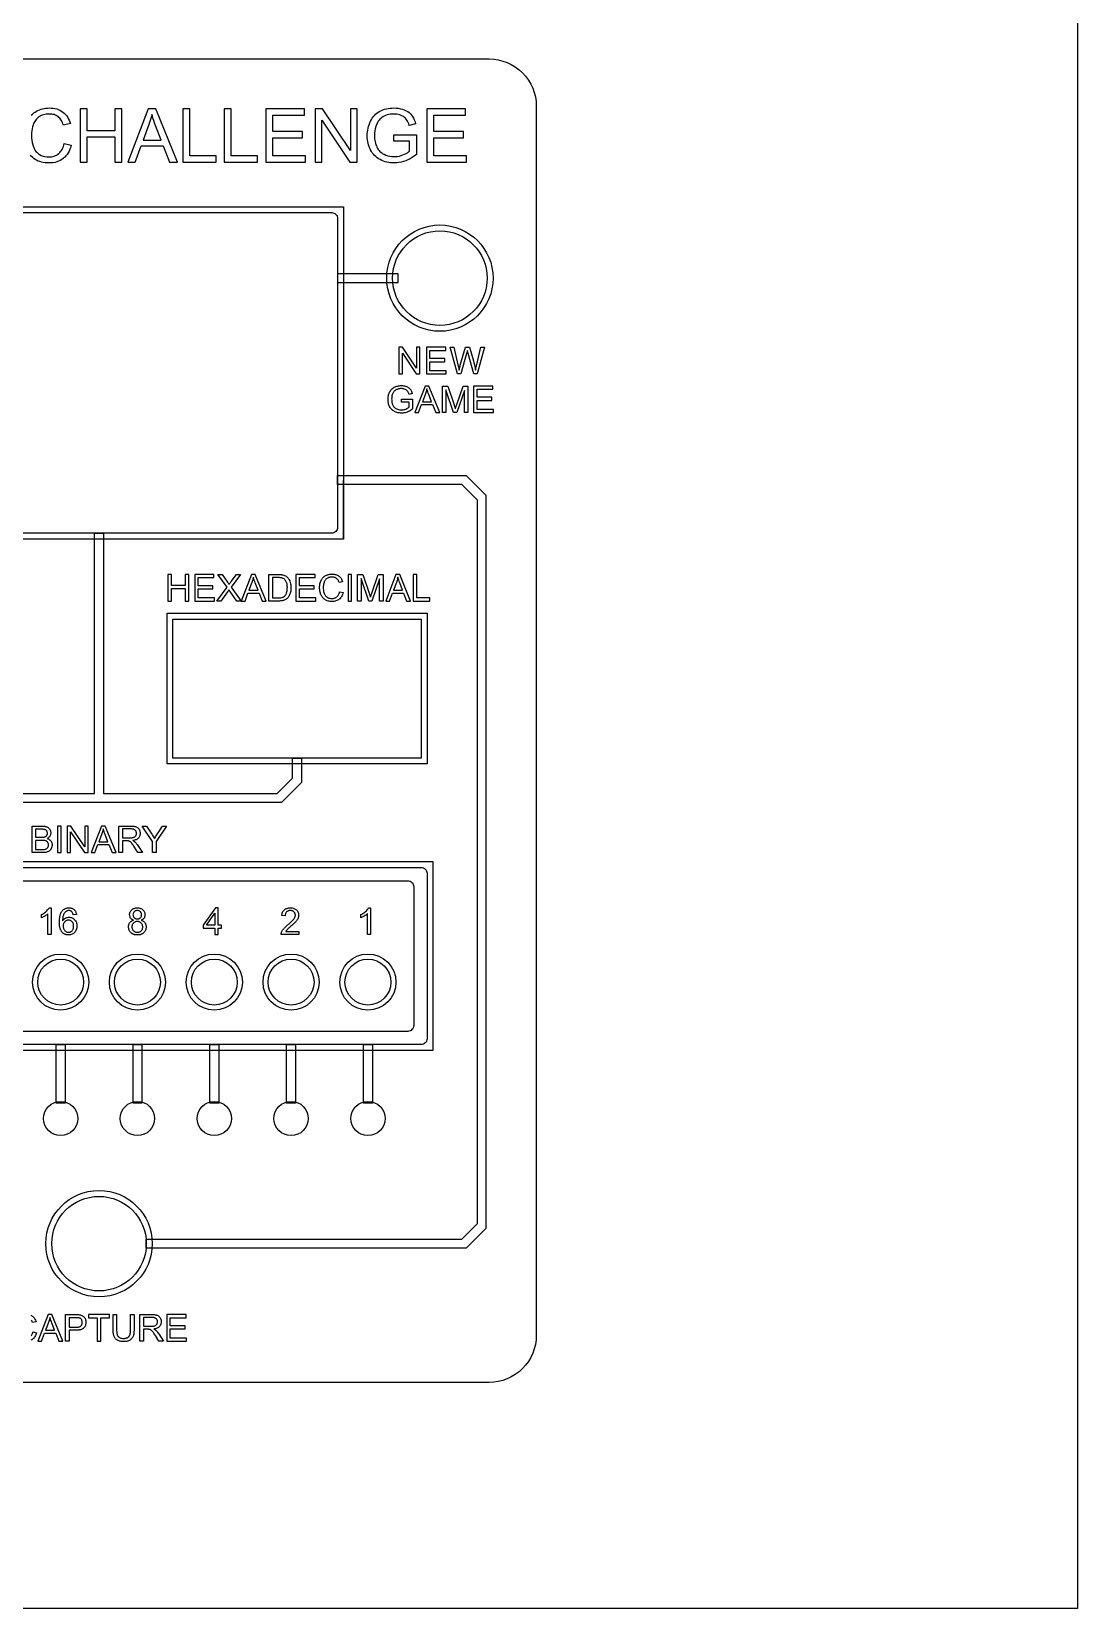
# Model space of a CAD drawing. Header units: millimetres. Extents: x 99 to 934, y 47 to 511.
# Drawn here: x 756.9 to 933.9, y 46.6 to 313.5 of the extents above; entities that cross this region are included whole.
import ezdxf

# ---------------------------------------------------------------- set-up
doc = ezdxf.new("R2010")
doc.units = ezdxf.units.MM
doc.header["$MEASUREMENT"] = 0

msp = doc.modelspace()

# ---------------------------------------------------------------- linework, layer by layer
msp.add_line((809.73, 227.57), (809.73, 237.57))
at = {"color": 3}
msp.add_lwpolyline([(98.73, 510.88), (933.93, 510.88), (933.93, 46.58), (98.73, 46.58)], close=True, dxfattribs=at)
at = {"color": 1}
for points in [[(702.36, 308.82), (834.36, 308.82, -0.414214), (842.36, 300.82), (842.36, 92.82, -0.414214), (834.36, 84.82), (702.36, 84.82, -0.414214), (694.36, 92.82), (694.36, 300.82, -0.414214)], [(728.98, 282.82), (807.73, 282.82, -0.414214), (808.73, 281.82), (808.73, 229.57, -0.414214), (807.73, 228.57), (728.98, 228.57, -0.414214), (727.98, 229.57), (727.98, 281.82, -0.414214)], [(713.86, 172), (822.86, 172, -0.414214), (823.86, 171), (823.86, 143, -0.414214), (822.86, 142), (713.86, 142, -0.414214), (712.86, 143), (712.86, 171, -0.414214)], [(716.11, 169.75), (820.61, 169.75, -0.414214), (821.61, 168.75), (821.61, 145.25, -0.414214), (820.61, 144.25), (716.11, 144.25, -0.414214), (715.11, 145.25), (715.11, 168.75, -0.414214)]]:
    msp.add_lwpolyline(points, format="xyb", close=True, dxfattribs=at)
at = {"color": 2}
for points in [[(756.89, 299.31), (757.09, 299.51), (757.3, 299.68), (757.53, 299.84), (757.77, 299.98), (758.02, 300.11), (758.28, 300.22), (758.54, 300.31), (758.81, 300.39), (759.09, 300.45), (759.37, 300.49), (759.66, 300.52), (759.95, 300.53), (760.28, 300.52), (760.6, 300.48), (760.9, 300.43), (761.19, 300.36), (761.47, 300.26), (761.74, 300.14), (761.99, 300), (762.22, 299.84), (762.44, 299.66), (762.65, 299.46), (762.84, 299.25), (763, 299.01), (763.16, 298.76), (763.29, 298.49), (763.41, 298.21), (763.51, 297.91), (762.33, 297.63), (762.25, 297.87), (762.16, 298.09), (762.06, 298.29), (761.95, 298.48), (761.83, 298.65), (761.71, 298.8), (761.57, 298.94), (761.42, 299.06), (761.27, 299.16), (761.11, 299.26), (760.94, 299.33), (760.75, 299.4), (760.56, 299.44), (760.36, 299.48), (760.15, 299.5), (759.93, 299.51), (759.67, 299.5), (759.43, 299.48), (759.2, 299.44), (758.97, 299.38), (758.76, 299.31), (758.56, 299.23), (758.37, 299.13), (758.19, 299.01), (758.02, 298.88), (757.87, 298.74), (757.73, 298.59), (757.6, 298.43), (757.48, 298.26), (757.38, 298.07), (757.29, 297.88), (757.21, 297.68), (757.11, 297.34), (757.03, 297), (756.98, 296.65), (756.94, 296.3), (756.93, 295.95), (756.94, 295.5), (756.98, 295.08), (757.05, 294.67), (757.15, 294.3), (757.27, 293.94), (757.36, 293.74), (757.46, 293.54), (757.57, 293.36), (757.69, 293.19), (757.83, 293.04), (757.98, 292.9), (758.14, 292.78), (758.31, 292.66), (758.59, 292.51), (758.89, 292.39), (759.2, 292.31), (759.51, 292.26), (759.83, 292.24), (760.08, 292.25), (760.32, 292.28), (760.54, 292.32), (760.76, 292.38), (760.97, 292.46), (761.16, 292.56), (761.35, 292.68), (761.53, 292.82), (761.7, 292.97), (761.85, 293.14), (761.99, 293.33), (762.11, 293.53), (762.22, 293.76), (762.32, 294), (762.4, 294.25), (762.47, 294.53), (763.66, 294.23), (763.56, 293.87), (763.43, 293.54), (763.29, 293.23), (763.14, 292.94), (762.96, 292.67), (762.76, 292.42), (762.55, 292.19), (762.31, 291.99), (762.06, 291.81), (761.8, 291.65), (761.52, 291.52), (761.23, 291.41), (760.93, 291.33), (760.61, 291.27), (760.28, 291.23), (759.93, 291.22), (759.58, 291.23), (759.24, 291.26), (758.92, 291.3), (758.61, 291.37), (758.33, 291.45), (758.06, 291.55), (757.8, 291.67), (757.57, 291.81), (757.35, 291.97), (757.14, 292.14), (756.94, 292.33), (756.76, 292.54)], [(756.81, 96.21), (756.94, 96.14), (757.06, 96.06), (757.17, 95.97), (757.27, 95.87), (757.36, 95.76), (757.45, 95.64), (757.52, 95.52), (757.59, 95.38), (757.65, 95.24), (757.7, 95.09), (757.11, 94.95), (757.07, 95.07), (757.02, 95.18), (756.97, 95.28), (756.92, 95.38)], [(756.87, 92.71), (756.94, 92.8), (757, 92.9), (757.06, 93.01), (757.1, 93.13), (757.15, 93.26), (757.18, 93.4), (757.77, 93.25), (757.72, 93.07), (757.66, 92.91), (757.59, 92.75), (757.51, 92.6), (757.42, 92.47), (757.33, 92.35), (757.22, 92.23), (757.1, 92.13), (756.98, 92.04), (756.84, 91.96)]]:
    msp.add_lwpolyline(points, dxfattribs=at)
for points in [[(765.16, 300.37), (765.16, 291.37), (766.35, 291.37), (766.35, 295.62), (771.03, 295.62), (771.03, 291.37), (772.22, 291.37), (772.22, 300.37), (771.03, 300.37), (771.03, 296.68), (766.35, 296.68), (766.35, 300.37)], [(776.67, 300.37), (773.22, 291.37), (774.48, 291.37), (775.47, 294.1), (779.23, 294.1), (780.28, 291.37), (781.64, 291.37), (777.96, 300.37)], [(778.87, 295.07), (777.93, 297.56), (777.76, 298), (777.62, 298.41), (777.49, 298.78), (777.38, 299.12), (777.29, 299.43), (777.21, 299.08), (777.13, 298.74), (777.03, 298.39), (776.92, 298.05), (776.8, 297.71), (775.82, 295.07)], [(782.54, 300.37), (782.54, 291.37), (788.17, 291.37), (788.17, 292.44), (783.73, 292.44), (783.73, 300.37)], [(789.54, 300.37), (789.54, 291.37), (795.16, 291.37), (795.16, 292.44), (790.73, 292.44), (790.73, 300.37)], [(796.6, 300.37), (796.6, 291.37), (803.32, 291.37), (803.32, 292.44), (797.79, 292.44), (797.79, 295.5), (802.77, 295.5), (802.77, 296.56), (797.79, 296.56), (797.79, 299.31), (803.11, 299.31), (803.11, 300.37)], [(804.95, 300.37), (804.95, 291.37), (806.09, 291.37), (806.09, 298.45), (810.82, 291.37), (812.04, 291.37), (812.04, 300.37), (810.9, 300.37), (810.9, 293.31), (806.17, 300.37)], [(816.59, 292.69), (816.91, 292.55), (817.24, 292.44), (817.58, 292.36), (817.92, 292.31), (818.27, 292.29), (818.58, 292.31), (818.89, 292.34), (819.19, 292.4), (819.49, 292.49), (819.78, 292.59), (820.06, 292.71), (820.32, 292.84), (820.54, 292.96), (820.73, 293.09), (820.9, 293.23), (820.9, 294.9), (818.26, 294.9), (818.26, 295.96), (822.07, 295.97), (822.07, 292.63), (821.71, 292.36), (821.36, 292.12), (820.99, 291.91), (820.63, 291.73), (820.26, 291.57), (819.88, 291.45), (819.5, 291.35), (819.12, 291.28), (818.73, 291.23), (818.34, 291.22), (818.01, 291.23), (817.69, 291.26), (817.38, 291.3), (817.08, 291.36), (816.78, 291.44), (816.49, 291.54), (816.21, 291.65), (815.93, 291.79), (815.67, 291.94), (815.42, 292.1), (815.19, 292.29), (814.98, 292.48), (814.78, 292.7), (814.6, 292.92), (814.44, 293.17), (814.3, 293.43), (814.17, 293.7), (814.05, 293.98), (813.96, 294.27), (813.88, 294.57), (813.82, 294.87), (813.78, 295.18), (813.75, 295.5), (813.74, 295.83), (813.75, 296.16), (813.78, 296.48), (813.82, 296.79), (813.88, 297.1), (813.96, 297.4), (814.05, 297.7), (814.16, 298), (814.29, 298.28), (814.44, 298.56), (814.6, 298.82), (814.77, 299.05), (814.96, 299.28), (815.17, 299.48), (815.39, 299.66), (815.62, 299.83), (815.87, 299.97), (816.14, 300.1), (816.41, 300.22), (816.69, 300.31), (816.98, 300.39), (817.28, 300.45), (817.6, 300.49), (817.92, 300.52), (818.25, 300.53), (818.63, 300.51), (819, 300.48), (819.35, 300.41), (819.69, 300.32), (820.01, 300.21), (820.32, 300.07), (820.59, 299.92), (820.84, 299.74), (821.06, 299.55), (821.25, 299.33), (821.42, 299.09), (821.58, 298.82), (821.71, 298.53), (821.83, 298.21), (821.93, 297.86), (820.86, 297.56), (820.77, 297.83), (820.68, 298.06), (820.58, 298.28), (820.47, 298.47), (820.35, 298.64), (820.22, 298.79), (820.07, 298.93), (819.9, 299.06), (819.71, 299.17), (819.5, 299.27), (819.27, 299.36), (819.03, 299.42), (818.78, 299.47), (818.52, 299.5), (818.26, 299.51), (817.94, 299.5), (817.64, 299.47), (817.35, 299.42), (817.09, 299.35), (816.84, 299.26), (816.61, 299.15), (816.4, 299.04), (816.21, 298.9), (816.04, 298.76), (815.88, 298.61), (815.74, 298.44), (815.62, 298.27), (815.5, 298.09), (815.4, 297.91), (815.31, 297.72), (815.19, 297.38), (815.09, 297.02), (815.03, 296.66), (814.98, 296.29), (814.97, 295.9), (814.98, 295.61), (815, 295.33), (815.03, 295.06), (815.07, 294.8), (815.13, 294.55), (815.2, 294.32), (815.29, 294.1), (815.39, 293.89), (815.49, 293.69), (815.62, 293.51), (815.75, 293.34), (815.89, 293.18), (816.05, 293.04), (816.22, 292.91), (816.4, 292.79)], [(823.85, 300.37), (823.85, 291.37), (830.56, 291.37), (830.56, 292.44), (825.04, 292.44), (825.04, 295.5), (830.02, 295.5), (830.02, 296.56), (825.04, 296.56), (825.04, 299.31), (830.36, 299.31), (830.36, 300.37)], [(819.12, 260.02), (819.12, 255.52), (819.69, 255.52), (819.69, 259.05), (822.05, 255.52), (822.66, 255.52), (822.66, 260.02), (822.09, 260.02), (822.09, 256.48), (819.73, 260.02)], [(823.77, 260.02), (823.77, 255.52), (827.13, 255.52), (827.13, 256.05), (824.36, 256.05), (824.36, 257.58), (826.85, 257.58), (826.85, 258.11), (824.36, 258.11), (824.36, 259.49), (827.02, 259.49), (827.02, 260.02)], [(831.07, 260.02), (831.71, 257.74), (831.8, 257.4), (831.88, 257.08), (831.95, 256.76), (832.01, 256.45), (832.06, 256.15), (832.1, 256.32), (832.14, 256.51), (832.18, 256.7), (832.23, 256.91), (832.28, 257.13), (832.99, 260.02), (833.59, 260.02), (832.36, 255.52), (831.78, 255.52), (830.83, 258.95), (830.8, 259.05), (830.78, 259.14), (830.76, 259.22), (830.74, 259.29), (830.72, 259.35), (830.71, 259.4), (830.7, 259.44), (830.69, 259.47), (830.66, 259.35), (830.64, 259.24), (830.61, 259.14), (830.58, 259.04), (830.56, 258.95), (829.6, 255.52), (829, 255.52), (827.8, 260.02), (828.41, 260.02), (829.1, 257.07), (829.14, 256.88), (829.18, 256.7), (829.22, 256.51), (829.26, 256.33), (829.29, 256.15), (829.31, 256.23), (829.33, 256.32), (829.35, 256.4), (829.37, 256.47), (829.38, 256.54), (829.4, 256.6), (829.41, 256.66), (829.43, 256.72), (829.44, 256.76), (829.45, 256.81), (829.46, 256.85), (829.47, 256.88), (829.47, 256.92), (829.48, 256.94), (829.49, 256.96), (829.49, 256.98), (830.35, 260.02)], [(818.68, 249.62), (818.84, 249.55), (819.01, 249.5), (819.18, 249.46), (819.35, 249.43), (819.52, 249.43), (819.68, 249.43), (819.83, 249.45), (819.98, 249.48), (820.13, 249.52), (820.28, 249.57), (820.42, 249.64), (820.55, 249.7), (820.66, 249.76), (820.75, 249.83), (820.84, 249.89), (820.84, 250.73), (819.52, 250.73), (819.52, 251.26), (821.42, 251.26), (821.42, 249.59), (821.24, 249.46), (821.07, 249.34), (820.88, 249.23), (820.7, 249.14), (820.52, 249.07), (820.33, 249), (820.14, 248.95), (819.95, 248.92), (819.75, 248.9), (819.56, 248.89), (819.39, 248.89), (819.23, 248.91), (819.08, 248.93), (818.93, 248.96), (818.78, 249), (818.63, 249.05), (818.49, 249.11), (818.35, 249.17), (818.22, 249.25), (818.1, 249.33), (817.98, 249.42), (817.88, 249.52), (817.78, 249.63), (817.69, 249.74), (817.61, 249.86), (817.54, 249.99), (817.47, 250.13), (817.41, 250.27), (817.37, 250.41), (817.33, 250.56), (817.3, 250.71), (817.28, 250.87), (817.26, 251.03), (817.26, 251.19), (817.26, 251.36), (817.28, 251.52), (817.3, 251.67), (817.33, 251.83), (817.37, 251.98), (817.41, 252.13), (817.47, 252.28), (817.53, 252.42), (817.61, 252.56), (817.69, 252.69), (817.77, 252.81), (817.87, 252.92), (817.97, 253.02), (818.08, 253.11), (818.2, 253.19), (818.32, 253.27), (818.46, 253.33), (818.59, 253.39), (818.73, 253.43), (818.88, 253.47), (819.03, 253.5), (819.19, 253.52), (819.35, 253.54), (819.51, 253.54), (819.7, 253.54), (819.89, 253.52), (820.06, 253.49), (820.23, 253.44), (820.39, 253.38), (820.55, 253.32), (820.68, 253.24), (820.81, 253.15), (820.92, 253.05), (821.01, 252.94), (821.1, 252.82), (821.18, 252.69), (821.24, 252.54), (821.3, 252.38), (821.35, 252.21), (820.82, 252.06), (820.77, 252.19), (820.73, 252.31), (820.68, 252.42), (820.62, 252.52), (820.56, 252.6), (820.5, 252.68), (820.42, 252.74), (820.34, 252.81), (820.24, 252.86), (820.14, 252.91), (820.02, 252.96), (819.9, 252.99), (819.78, 253.01), (819.65, 253.03), (819.52, 253.03), (819.36, 253.03), (819.21, 253.01), (819.06, 252.99), (818.93, 252.95), (818.81, 252.91), (818.69, 252.86), (818.59, 252.8), (818.49, 252.73), (818.41, 252.66), (818.33, 252.58), (818.26, 252.5), (818.2, 252.41), (818.14, 252.32), (818.09, 252.23), (818.04, 252.14), (817.98, 251.97), (817.93, 251.79), (817.9, 251.61), (817.88, 251.42), (817.87, 251.23), (817.88, 251.08), (817.89, 250.94), (817.9, 250.81), (817.92, 250.68), (817.95, 250.56), (817.99, 250.44), (818.03, 250.33), (818.08, 250.22), (818.13, 250.13), (818.2, 250.03), (818.26, 249.95), (818.33, 249.87), (818.41, 249.8), (818.5, 249.73), (818.59, 249.67)], [(823.53, 253.47), (821.8, 248.97), (822.44, 248.97), (822.93, 250.33), (824.81, 250.33), (825.34, 248.97), (826.02, 248.97), (824.17, 253.47)], [(824.63, 250.81), (824.16, 252.06), (824.08, 252.28), (824.01, 252.48), (823.94, 252.67), (823.89, 252.84), (823.84, 252.99), (823.8, 252.82), (823.76, 252.65), (823.71, 252.48), (823.66, 252.3), (823.6, 252.13), (823.1, 250.81)], [(830.77, 253.47), (830.77, 248.97), (830.19, 248.97), (830.19, 252.73), (828.89, 248.97), (828.35, 248.97), (827.05, 252.8), (827.05, 248.97), (826.47, 248.97), (826.47, 253.47), (827.37, 253.47), (828.44, 250.28), (828.47, 250.17), (828.5, 250.07), (828.53, 249.98), (828.56, 249.89), (828.59, 249.81), (828.61, 249.74), (828.63, 249.67), (828.65, 249.61), (828.67, 249.68), (828.69, 249.75), (828.72, 249.83), (828.75, 249.92), (828.78, 250.01), (828.81, 250.11), (828.85, 250.22), (828.89, 250.33), (829.97, 253.47)], [(831.74, 253.47), (831.74, 248.97), (835.1, 248.97), (835.1, 249.5), (832.34, 249.5), (832.34, 251.03), (834.83, 251.03), (834.83, 251.56), (832.34, 251.56), (832.34, 252.93), (834.99, 252.93), (834.99, 253.47)], [(780.02, 221.57), (780.02, 217.07), (780.61, 217.07), (780.61, 219.19), (782.95, 219.19), (782.95, 217.07), (783.55, 217.07), (783.55, 221.57), (782.95, 221.57), (782.95, 219.73), (780.61, 219.73), (780.61, 221.57)], [(784.55, 221.57), (784.55, 217.07), (787.91, 217.07), (787.91, 217.6), (785.15, 217.6), (785.15, 219.14), (787.64, 219.14), (787.64, 219.66), (785.15, 219.66), (785.15, 221.04), (787.81, 221.04), (787.81, 221.57)], [(790.37, 219.87), (790.43, 219.97), (790.5, 220.07), (790.57, 220.17), (790.65, 220.27), (790.73, 220.38), (791.63, 221.57), (792.28, 221.57), (790.7, 219.45), (792.4, 217.07), (791.67, 217.07), (790.53, 218.68), (790.49, 218.74), (790.46, 218.79), (790.42, 218.85), (790.38, 218.92), (790.34, 218.98), (790.28, 218.89), (790.23, 218.81), (790.19, 218.74), (790.15, 218.69), (790.12, 218.64), (788.99, 217.07), (788.28, 217.07), (790.02, 219.42), (788.48, 221.57), (789.19, 221.57), (790.01, 220.42), (790.1, 220.28), (790.19, 220.16), (790.26, 220.05), (790.32, 219.95)], [(794.16, 221.57), (792.43, 217.07), (793.06, 217.07), (793.56, 218.44), (795.44, 218.44), (795.97, 217.07), (796.64, 217.07), (794.8, 221.57)], [(797.12, 221.57), (798.67, 221.57), (798.8, 221.57), (798.92, 221.57), (799.03, 221.56), (799.13, 221.56), (799.23, 221.55), (799.32, 221.54), (799.4, 221.52), (799.47, 221.51), (799.62, 221.47), (799.76, 221.41), (799.89, 221.35), (800.02, 221.27), (800.13, 221.19), (800.22, 221.11), (800.3, 221.03), (800.37, 220.94), (800.44, 220.84), (800.51, 220.75), (800.56, 220.64), (800.62, 220.53), (800.66, 220.42), (800.73, 220.23), (800.78, 220.02), (800.81, 219.81), (800.83, 219.58), (800.84, 219.35), (800.84, 219.15), (800.82, 218.96), (800.8, 218.77), (800.76, 218.6), (800.72, 218.44), (800.67, 218.29), (800.61, 218.14), (800.55, 218.01), (800.49, 217.89), (800.41, 217.78), (800.34, 217.68), (800.26, 217.59), (800.18, 217.51), (800.09, 217.44), (800, 217.38), (799.91, 217.32), (799.81, 217.27), (799.7, 217.22), (799.59, 217.18), (799.47, 217.15), (799.34, 217.12), (799.2, 217.1), (799.06, 217.09), (798.9, 217.08), (798.74, 217.07), (797.12, 217.07)], [(801.67, 221.57), (801.67, 217.07), (805.03, 217.07), (805.03, 217.6), (802.27, 217.6), (802.27, 219.14), (804.76, 219.14), (804.76, 219.66), (802.27, 219.66), (802.27, 221.04), (804.93, 221.04), (804.93, 221.57)], [(809.06, 218.65), (809.66, 218.5), (809.61, 218.32), (809.55, 218.16), (809.48, 218), (809.4, 217.85), (809.31, 217.72), (809.21, 217.6), (809.1, 217.48), (808.99, 217.38), (808.86, 217.29), (808.73, 217.21), (808.59, 217.15), (808.44, 217.09), (808.29, 217.05), (808.13, 217.02), (807.97, 217), (807.8, 217), (807.62, 217), (807.45, 217.02), (807.29, 217.04), (807.14, 217.07), (806.99, 217.11), (806.86, 217.16), (806.73, 217.22), (806.61, 217.29), (806.5, 217.37), (806.4, 217.46), (806.3, 217.55), (806.21, 217.66), (806.13, 217.77), (806.05, 217.89), (805.98, 218.01), (805.92, 218.15), (805.86, 218.29), (805.81, 218.44), (805.77, 218.58), (805.74, 218.73), (805.71, 218.89), (805.7, 219.04), (805.68, 219.2), (805.68, 219.36), (805.68, 219.53), (805.7, 219.7), (805.72, 219.86), (805.75, 220.02), (805.79, 220.17), (805.83, 220.31), (805.89, 220.45), (805.95, 220.58), (806.02, 220.71), (806.1, 220.83), (806.18, 220.94), (806.27, 221.04), (806.37, 221.14), (806.48, 221.23), (806.59, 221.31), (806.71, 221.38), (806.84, 221.44), (806.97, 221.5), (807.1, 221.54), (807.23, 221.58), (807.37, 221.61), (807.51, 221.63), (807.66, 221.65), (807.8, 221.65), (807.97, 221.64), (808.13, 221.63), (808.28, 221.6), (808.43, 221.56), (808.57, 221.52), (808.7, 221.46), (808.82, 221.39), (808.94, 221.31), (809.05, 221.22), (809.15, 221.12), (809.25, 221.01), (809.33, 220.89), (809.41, 220.77), (809.47, 220.63), (809.53, 220.49), (809.58, 220.34), (809, 220.2), (808.95, 220.32), (808.91, 220.43), (808.86, 220.53), (808.8, 220.63), (808.75, 220.71), (808.68, 220.79), (808.61, 220.86), (808.54, 220.92), (808.46, 220.97), (808.38, 221.01), (808.3, 221.05), (808.21, 221.08), (808.11, 221.11), (808.01, 221.13), (807.9, 221.14), (807.79, 221.14), (807.67, 221.14), (807.54, 221.13), (807.43, 221.11), (807.32, 221.08), (807.21, 221.04), (807.11, 221), (807.02, 220.95), (806.93, 220.89), (806.84, 220.83), (806.76, 220.76), (806.69, 220.68), (806.63, 220.6), (806.57, 220.51), (806.52, 220.42), (806.47, 220.33), (806.44, 220.22), (806.39, 220.06), (806.35, 219.89), (806.32, 219.71), (806.3, 219.54), (806.29, 219.36), (806.3, 219.14), (806.32, 218.92), (806.35, 218.72), (806.4, 218.54), (806.46, 218.36), (806.51, 218.25), (806.56, 218.16), (806.61, 218.07), (806.68, 217.98), (806.74, 217.91), (806.82, 217.84), (806.9, 217.77), (806.98, 217.72), (807.13, 217.64), (807.27, 217.58), (807.43, 217.54), (807.58, 217.51), (807.75, 217.51), (807.87, 217.51), (807.99, 217.52), (808.1, 217.55), (808.21, 217.58), (808.31, 217.62), (808.41, 217.67), (808.5, 217.73), (808.59, 217.79), (808.68, 217.87), (808.75, 217.96), (808.82, 218.05), (808.88, 218.15), (808.94, 218.26), (808.99, 218.38), (809.03, 218.51)], [(810.49, 221.57), (810.49, 217.07), (811.09, 217.07), (811.09, 221.57)], [(816.42, 221.57), (816.42, 217.07), (815.84, 217.07), (815.84, 220.84), (814.53, 217.07), (814, 217.07), (812.69, 220.9), (812.69, 217.07), (812.12, 217.07), (812.12, 221.57), (813.02, 221.57), (814.08, 218.39), (814.12, 218.28), (814.15, 218.18), (814.18, 218.09), (814.21, 218), (814.24, 217.92), (814.26, 217.85), (814.28, 217.78), (814.3, 217.72), (814.32, 217.79), (814.34, 217.86), (814.37, 217.94), (814.4, 218.02), (814.43, 218.12), (814.46, 218.22), (814.5, 218.33), (814.54, 218.44), (815.61, 221.57)], [(818.61, 221.57), (816.88, 217.07), (817.51, 217.07), (818.01, 218.44), (819.89, 218.44), (820.41, 217.07), (821.09, 217.07), (819.25, 221.57)], [(821.54, 221.57), (821.54, 217.07), (824.36, 217.07), (824.36, 217.6), (822.14, 217.6), (822.14, 221.57)], [(795.26, 218.92), (794.79, 220.17), (794.71, 220.39), (794.63, 220.59), (794.57, 220.78), (794.51, 220.95), (794.47, 221.1), (794.43, 220.93), (794.39, 220.76), (794.34, 220.58), (794.28, 220.41), (794.23, 220.24), (793.73, 218.92)], [(797.72, 221.04), (797.72, 217.6), (798.68, 217.6), (798.85, 217.61), (799, 217.62), (799.14, 217.63), (799.27, 217.66), (799.37, 217.69), (799.47, 217.72), (799.56, 217.76), (799.64, 217.81), (799.71, 217.86), (799.78, 217.92), (799.86, 218.01), (799.93, 218.11), (800, 218.23), (800.06, 218.35), (800.11, 218.49), (800.15, 218.64), (800.18, 218.8), (800.21, 218.97), (800.22, 219.16), (800.23, 219.36), (800.22, 219.53), (800.21, 219.69), (800.19, 219.84), (800.17, 219.98), (800.14, 220.11), (800.1, 220.23), (800.05, 220.34), (799.99, 220.44), (799.93, 220.53), (799.87, 220.62), (799.81, 220.69), (799.74, 220.76), (799.67, 220.82), (799.59, 220.87), (799.51, 220.91), (799.43, 220.95), (799.37, 220.97), (799.29, 220.99), (799.21, 221.01), (799.12, 221.02), (799.02, 221.03), (798.91, 221.04), (798.79, 221.04), (798.66, 221.04)], [(819.71, 218.92), (819.24, 220.17), (819.15, 220.39), (819.08, 220.59), (819.02, 220.78), (818.96, 220.95), (818.92, 221.1), (818.88, 220.93), (818.84, 220.76), (818.79, 220.58), (818.73, 220.41), (818.67, 220.24), (818.18, 218.92)], [(757.02, 179), (758.71, 179), (758.83, 178.99), (758.95, 178.99), (759.06, 178.98), (759.17, 178.96), (759.27, 178.94), (759.36, 178.92), (759.45, 178.89), (759.53, 178.86), (759.65, 178.8), (759.76, 178.73), (759.86, 178.64), (759.95, 178.55), (760.02, 178.44), (760.08, 178.33), (760.13, 178.21), (760.17, 178.09), (760.19, 177.97), (760.2, 177.85), (760.19, 177.73), (760.17, 177.62), (760.14, 177.51), (760.1, 177.41), (760.04, 177.3), (759.97, 177.2), (759.89, 177.11), (759.8, 177.03), (759.69, 176.96), (759.57, 176.89), (759.67, 176.86), (759.76, 176.82), (759.85, 176.78), (759.93, 176.73), (760, 176.68), (760.07, 176.62), (760.14, 176.55), (760.2, 176.48), (760.25, 176.41), (760.29, 176.33), (760.33, 176.25), (760.36, 176.17), (760.38, 176.08), (760.4, 175.99), (760.41, 175.9), (760.42, 175.8), (760.41, 175.68), (760.39, 175.56), (760.37, 175.44), (760.33, 175.32), (760.28, 175.21), (760.23, 175.11), (760.17, 175.02), (760.1, 174.93), (760.03, 174.86), (759.95, 174.79), (759.87, 174.74), (759.78, 174.69), (759.68, 174.64), (759.57, 174.61), (759.46, 174.57), (759.34, 174.54), (759.2, 174.52), (759.06, 174.51), (758.9, 174.5), (758.73, 174.5), (757.02, 174.5)], [(761.34, 179), (761.34, 174.5), (761.93, 174.5), (761.93, 179)], [(762.98, 179), (762.98, 174.5), (763.55, 174.5), (763.55, 178.03), (765.91, 174.5), (766.52, 174.5), (766.52, 179), (765.95, 179), (765.95, 175.46), (763.59, 179)], [(768.76, 179), (767.03, 174.5), (767.66, 174.5), (768.15, 175.86), (770.04, 175.86), (770.56, 174.5), (771.24, 174.5), (769.4, 179)], [(773.92, 176.05), (773.85, 176.13), (773.79, 176.2), (773.73, 176.26), (773.67, 176.31), (773.61, 176.35), (773.56, 176.39), (773.51, 176.41), (773.45, 176.44), (773.4, 176.46), (773.34, 176.47), (773.3, 176.48), (773.24, 176.49), (773.17, 176.49), (773.1, 176.49), (773.01, 176.5), (772.32, 176.5), (772.32, 174.5), (771.72, 174.5), (771.72, 179), (773.72, 179), (773.86, 178.99), (774, 178.99), (774.13, 178.98), (774.25, 178.97), (774.36, 178.95), (774.46, 178.93), (774.55, 178.9), (774.63, 178.88), (774.75, 178.82), (774.86, 178.75), (774.96, 178.66), (775.05, 178.56), (775.13, 178.45), (775.2, 178.32), (775.25, 178.19), (775.29, 178.06), (775.31, 177.92), (775.32, 177.77), (775.32, 177.65), (775.3, 177.54), (775.28, 177.43), (775.24, 177.33), (775.2, 177.23), (775.15, 177.14), (775.08, 177.05), (775.01, 176.96), (774.93, 176.88), (774.84, 176.81), (774.73, 176.75), (774.62, 176.69), (774.49, 176.64), (774.36, 176.6), (774.21, 176.57), (774.05, 176.54), (774.14, 176.5), (774.22, 176.45), (774.3, 176.41), (774.36, 176.36), (774.41, 176.32), (774.52, 176.22), (774.62, 176.11), (774.72, 175.99), (774.81, 175.86), (774.91, 175.72), (775.69, 174.5), (774.94, 174.5), (774.35, 175.43), (774.24, 175.59), (774.15, 175.73), (774.07, 175.85), (773.99, 175.96)], [(779.8, 179), (778, 176.4), (778, 174.5), (777.41, 174.5), (777.41, 176.4), (775.67, 179), (776.4, 179), (777.29, 177.64), (777.38, 177.49), (777.48, 177.34), (777.57, 177.18), (777.66, 177.03), (777.74, 176.88), (777.83, 177.02), (777.92, 177.18), (778.02, 177.33), (778.12, 177.5), (778.23, 177.67), (779.11, 179)], [(757.61, 178.47), (757.61, 177.11), (758.59, 177.11), (758.74, 177.11), (758.87, 177.11), (758.98, 177.12), (759.08, 177.14), (759.15, 177.16), (759.24, 177.19), (759.32, 177.23), (759.39, 177.27), (759.45, 177.32), (759.5, 177.38), (759.54, 177.45), (759.57, 177.52), (759.59, 177.6), (759.61, 177.68), (759.61, 177.78), (759.61, 177.86), (759.59, 177.95), (759.57, 178.02), (759.54, 178.1), (759.5, 178.17), (759.46, 178.23), (759.4, 178.29), (759.34, 178.34), (759.27, 178.37), (759.2, 178.4), (759.14, 178.42), (759.08, 178.43), (759.01, 178.44), (758.93, 178.45), (758.84, 178.46), (758.74, 178.46), (758.63, 178.46), (758.51, 178.47)], [(757.61, 176.57), (757.61, 175.03), (758.73, 175.03), (758.84, 175.03), (758.94, 175.03), (759.02, 175.04), (759.08, 175.04), (759.14, 175.05), (759.22, 175.07), (759.29, 175.09), (759.36, 175.11), (759.42, 175.14), (759.48, 175.17), (759.54, 175.21), (759.58, 175.25), (759.63, 175.3), (759.67, 175.36), (759.71, 175.42), (759.74, 175.49), (759.77, 175.56), (759.78, 175.64), (759.79, 175.72), (759.8, 175.8), (759.79, 175.9), (759.78, 175.99), (759.75, 176.08), (759.72, 176.16), (759.67, 176.24), (759.61, 176.31), (759.55, 176.37), (759.48, 176.42), (759.4, 176.47), (759.31, 176.5), (759.21, 176.53), (759.1, 176.55), (758.97, 176.56), (758.82, 176.57), (758.65, 176.57)], [(769.85, 176.34), (769.38, 177.59), (769.3, 177.81), (769.23, 178.01), (769.16, 178.2), (769.11, 178.37), (769.06, 178.52), (769.03, 178.35), (768.98, 178.18), (768.93, 178.01), (768.88, 177.84), (768.82, 177.66), (768.33, 176.34)], [(772.32, 178.5), (772.32, 177.01), (773.6, 177.01), (773.76, 177.01), (773.9, 177.02), (774.03, 177.04), (774.14, 177.06), (774.24, 177.1), (774.33, 177.13), (774.4, 177.18), (774.47, 177.23), (774.54, 177.3), (774.59, 177.37), (774.63, 177.44), (774.66, 177.52), (774.69, 177.6), (774.7, 177.68), (774.71, 177.77), (774.7, 177.85), (774.69, 177.92), (774.67, 177.99), (774.65, 178.06), (774.62, 178.12), (774.58, 178.18), (774.53, 178.24), (774.48, 178.29), (774.41, 178.34), (774.34, 178.38), (774.26, 178.42), (774.18, 178.45), (774.08, 178.47), (773.98, 178.49), (773.86, 178.5), (773.74, 178.5)], [(758.6, 164.02), (758.78, 164.11), (758.95, 164.21), (759.12, 164.32), (759.27, 164.43), (759.41, 164.55), (759.54, 164.67), (759.66, 164.8), (759.76, 164.92), (759.84, 165.03), (759.9, 165.15), (760.26, 165.15), (760.26, 160.63), (759.71, 160.63), (759.71, 164.15), (759.62, 164.08), (759.53, 164), (759.42, 163.93), (759.31, 163.85), (759.18, 163.77), (759.06, 163.7), (758.93, 163.64), (758.82, 163.58), (758.71, 163.53), (758.6, 163.49)], [(763.99, 163.99), (763.96, 164.11), (763.92, 164.22), (763.88, 164.32), (763.83, 164.4), (763.78, 164.46), (763.73, 164.52), (763.66, 164.57), (763.6, 164.61), (763.53, 164.64), (763.46, 164.66), (763.39, 164.68), (763.31, 164.69), (763.23, 164.7), (763.13, 164.69), (763.03, 164.67), (762.94, 164.64), (762.85, 164.6), (762.77, 164.55), (762.67, 164.47), (762.58, 164.37), (762.49, 164.26), (762.42, 164.13), (762.36, 164), (762.32, 163.9), (762.29, 163.79), (762.26, 163.68), (762.24, 163.55), (762.22, 163.42), (762.21, 163.27), (762.2, 163.12), (762.2, 162.95), (762.28, 163.07), (762.37, 163.17), (762.47, 163.26), (762.58, 163.34), (762.69, 163.41), (762.8, 163.46), (762.92, 163.5), (763.04, 163.53), (763.17, 163.55), (763.29, 163.55), (763.43, 163.55), (763.56, 163.53), (763.68, 163.5), (763.8, 163.45), (763.92, 163.39), (764.03, 163.32), (764.13, 163.24), (764.23, 163.15), (764.32, 163.04), (764.4, 162.93), (764.47, 162.81), (764.52, 162.68), (764.57, 162.54), (764.6, 162.4), (764.62, 162.25), (764.62, 162.09), (764.61, 161.93), (764.59, 161.77), (764.56, 161.61), (764.5, 161.46), (764.44, 161.31), (764.36, 161.17), (764.27, 161.04), (764.17, 160.93), (764.06, 160.83), (763.94, 160.75), (763.81, 160.68), (763.67, 160.63), (763.52, 160.59), (763.37, 160.56), (763.21, 160.56), (763.13, 160.56), (763.04, 160.57), (762.96, 160.57), (762.88, 160.59), (762.81, 160.61), (762.73, 160.63), (762.66, 160.65), (762.59, 160.68), (762.52, 160.72), (762.45, 160.76), (762.38, 160.8), (762.32, 160.84), (762.26, 160.89), (762.2, 160.95), (762.14, 161), (762.09, 161.07), (762.03, 161.13), (761.98, 161.2), (761.94, 161.28), (761.89, 161.36), (761.86, 161.45), (761.82, 161.54), (761.79, 161.64), (761.76, 161.74), (761.73, 161.84), (761.71, 161.96), (761.69, 162.07), (761.68, 162.2), (761.67, 162.33), (761.66, 162.46), (761.65, 162.6), (761.65, 162.74), (761.65, 162.9), (761.66, 163.05), (761.67, 163.2), (761.68, 163.35), (761.7, 163.49), (761.72, 163.62), (761.74, 163.74), (761.77, 163.87), (761.8, 163.98), (761.84, 164.09), (761.88, 164.2), (761.92, 164.3), (761.97, 164.39), (762.02, 164.48), (762.07, 164.56), (762.13, 164.64), (762.19, 164.7), (762.24, 164.76), (762.3, 164.81), (762.36, 164.86), (762.42, 164.91), (762.49, 164.95), (762.56, 164.99), (762.63, 165.02), (762.7, 165.05), (762.77, 165.08), (762.85, 165.1), (762.93, 165.12), (763.01, 165.13), (763.09, 165.14), (763.18, 165.15), (763.26, 165.15), (763.39, 165.15), (763.52, 165.13), (763.64, 165.11), (763.75, 165.08), (763.85, 165.04), (763.95, 164.98), (764.05, 164.92), (764.13, 164.85), (764.22, 164.78), (764.29, 164.69), (764.35, 164.6), (764.41, 164.5), (764.45, 164.39), (764.49, 164.28), (764.52, 164.16), (764.54, 164.03)], [(762.29, 162.09), (762.29, 161.98), (762.3, 161.87), (762.33, 161.76), (762.36, 161.65), (762.41, 161.55), (762.46, 161.45), (762.52, 161.36), (762.59, 161.28), (762.66, 161.21), (762.75, 161.15), (762.83, 161.1), (762.92, 161.06), (763.01, 161.03), (763.11, 161.02), (763.2, 161.01), (763.29, 161.02), (763.37, 161.03), (763.45, 161.05), (763.53, 161.08), (763.6, 161.12), (763.67, 161.17), (763.74, 161.23), (763.8, 161.29), (763.86, 161.37), (763.91, 161.45), (763.96, 161.53), (763.99, 161.63), (764.02, 161.73), (764.04, 161.83), (764.05, 161.94), (764.06, 162.06), (764.05, 162.17), (764.04, 162.28), (764.02, 162.38), (763.99, 162.48), (763.96, 162.57), (763.92, 162.65), (763.87, 162.73), (763.81, 162.8), (763.74, 162.86), (763.68, 162.91), (763.6, 162.96), (763.53, 163), (763.45, 163.03), (763.36, 163.05), (763.27, 163.06), (763.18, 163.06), (763.09, 163.06), (763, 163.05), (762.92, 163.03), (762.84, 163), (762.76, 162.96), (762.68, 162.91), (762.61, 162.86), (762.55, 162.8), (762.48, 162.73), (762.43, 162.65), (762.39, 162.57), (762.35, 162.49), (762.32, 162.4), (762.3, 162.3), (762.29, 162.2)], [(774.21, 163.07), (774.08, 163.13), (773.97, 163.19), (773.87, 163.26), (773.78, 163.34), (773.7, 163.43), (773.65, 163.53), (773.6, 163.63), (773.57, 163.75), (773.55, 163.87), (773.54, 163.99), (773.54, 164.11), (773.56, 164.23), (773.59, 164.34), (773.63, 164.44), (773.68, 164.54), (773.74, 164.64), (773.81, 164.73), (773.89, 164.82), (773.98, 164.9), (774.08, 164.96), (774.19, 165.02), (774.3, 165.07), (774.42, 165.11), (774.55, 165.13), (774.69, 165.15), (774.83, 165.15), (774.98, 165.15), (775.11, 165.13), (775.24, 165.1), (775.36, 165.07), (775.48, 165.02), (775.59, 164.96), (775.69, 164.89), (775.78, 164.81), (775.86, 164.72), (775.94, 164.63), (776, 164.53), (776.05, 164.43), (776.09, 164.32), (776.12, 164.21), (776.13, 164.1), (776.14, 163.98), (776.13, 163.85), (776.11, 163.74), (776.08, 163.63), (776.03, 163.53), (775.97, 163.43), (775.9, 163.34), (775.82, 163.26), (775.72, 163.19), (775.6, 163.13), (775.48, 163.07), (775.58, 163.04), (775.67, 163), (775.76, 162.95), (775.84, 162.9), (775.92, 162.84), (775.99, 162.78), (776.05, 162.71), (776.11, 162.64), (776.16, 162.56), (776.2, 162.48), (776.24, 162.4), (776.27, 162.31), (776.29, 162.22), (776.31, 162.12), (776.32, 162.02), (776.32, 161.92), (776.32, 161.78), (776.3, 161.64), (776.27, 161.51), (776.22, 161.39), (776.16, 161.27), (776.09, 161.16), (776.01, 161.05), (775.92, 160.95), (775.86, 160.9), (775.81, 160.86), (775.75, 160.82), (775.69, 160.78), (775.63, 160.74), (775.57, 160.71), (775.51, 160.68), (775.44, 160.66), (775.37, 160.63), (775.3, 160.61), (775.23, 160.6), (775.16, 160.58), (775.08, 160.57), (775, 160.56), (774.92, 160.56), (774.84, 160.56), (774.76, 160.56), (774.68, 160.56), (774.6, 160.57), (774.52, 160.58), (774.45, 160.6), (774.38, 160.61), (774.31, 160.63), (774.24, 160.66), (774.17, 160.68), (774.11, 160.71), (774.05, 160.74), (773.99, 160.78), (773.93, 160.82), (773.87, 160.86), (773.82, 160.9), (773.77, 160.95), (773.67, 161.05), (773.59, 161.16), (773.52, 161.27), (773.46, 161.39), (773.42, 161.52), (773.38, 161.65), (773.36, 161.79), (773.36, 161.94), (773.36, 162.04), (773.37, 162.15), (773.39, 162.24), (773.41, 162.34), (773.45, 162.43), (773.48, 162.51), (773.53, 162.59), (773.58, 162.67), (773.64, 162.74), (773.7, 162.81), (773.77, 162.87), (773.85, 162.92), (773.93, 162.97), (774.02, 163.01), (774.11, 163.04)], [(773.93, 161.93), (773.93, 161.84), (773.94, 161.75), (773.97, 161.65), (774, 161.56), (774.04, 161.47), (774.09, 161.39), (774.15, 161.31), (774.21, 161.25), (774.29, 161.19), (774.37, 161.13), (774.46, 161.09), (774.55, 161.06), (774.65, 161.03), (774.75, 161.02), (774.85, 161.01), (774.94, 161.02), (775.04, 161.03), (775.12, 161.05), (775.21, 161.08), (775.29, 161.11), (775.36, 161.15), (775.43, 161.21), (775.5, 161.27), (775.56, 161.33), (775.61, 161.4), (775.66, 161.48), (775.69, 161.56), (775.72, 161.64), (775.74, 161.73), (775.75, 161.82), (775.76, 161.91), (775.75, 162.01), (775.74, 162.1), (775.72, 162.19), (775.69, 162.28), (775.65, 162.36), (775.61, 162.43), (775.56, 162.51), (775.49, 162.57), (775.42, 162.63), (775.35, 162.69), (775.28, 162.73), (775.19, 162.77), (775.11, 162.8), (775.02, 162.82), (774.93, 162.83), (774.83, 162.83), (774.73, 162.83), (774.64, 162.82), (774.55, 162.8), (774.47, 162.77), (774.39, 162.73), (774.32, 162.69), (774.25, 162.64), (774.18, 162.58), (774.12, 162.51), (774.07, 162.44), (774.03, 162.37), (773.99, 162.29), (773.96, 162.2), (773.94, 162.12), (773.93, 162.03)], [(774.1, 164.01), (774.11, 163.93), (774.12, 163.86), (774.13, 163.79), (774.16, 163.72), (774.18, 163.66), (774.22, 163.6), (774.26, 163.54), (774.31, 163.49), (774.36, 163.44), (774.42, 163.4), (774.48, 163.37), (774.55, 163.34), (774.61, 163.31), (774.69, 163.3), (774.76, 163.29), (774.84, 163.29), (774.92, 163.29), (775, 163.3), (775.07, 163.31), (775.13, 163.34), (775.2, 163.36), (775.26, 163.4), (775.31, 163.44), (775.37, 163.49), (775.44, 163.57), (775.5, 163.66), (775.54, 163.76), (775.56, 163.87), (775.57, 163.98), (775.57, 164.05), (775.56, 164.13), (775.54, 164.19), (775.52, 164.26), (775.49, 164.32), (775.45, 164.38), (775.41, 164.44), (775.36, 164.49), (775.27, 164.57), (775.18, 164.62), (775.07, 164.66), (774.96, 164.69), (774.84, 164.7), (774.72, 164.69), (774.6, 164.67), (774.5, 164.63), (774.4, 164.57), (774.31, 164.5), (774.24, 164.41), (774.18, 164.32), (774.14, 164.22), (774.11, 164.12)], [(787.95, 161.71), (787.95, 160.63), (788.51, 160.63), (788.51, 161.71), (789.11, 161.71), (789.11, 162.22), (788.51, 162.22), (788.51, 165.13), (788.05, 165.13), (786, 162.22), (786, 161.71)], [(787.95, 164.25), (787.95, 162.22), (786.54, 162.22)], [(802.15, 161.16), (802.15, 160.63), (799.18, 160.63), (799.18, 160.71), (799.19, 160.79), (799.2, 160.87), (799.22, 160.94), (799.24, 161.02), (799.29, 161.14), (799.36, 161.26), (799.43, 161.38), (799.51, 161.5), (799.61, 161.62), (799.67, 161.69), (799.75, 161.77), (799.83, 161.85), (799.91, 161.93), (800.01, 162.02), (800.11, 162.11), (800.22, 162.2), (800.33, 162.3), (800.42, 162.37), (800.51, 162.44), (800.59, 162.51), (800.67, 162.58), (800.74, 162.65), (800.81, 162.71), (800.88, 162.78), (800.94, 162.84), (801.01, 162.9), (801.06, 162.95), (801.11, 163.01), (801.16, 163.06), (801.21, 163.11), (801.25, 163.16), (801.29, 163.21), (801.32, 163.25), (801.38, 163.34), (801.43, 163.42), (801.48, 163.51), (801.52, 163.59), (801.54, 163.68), (801.56, 163.76), (801.58, 163.84), (801.58, 163.92), (801.58, 164), (801.56, 164.07), (801.55, 164.15), (801.52, 164.22), (801.49, 164.29), (801.45, 164.35), (801.4, 164.41), (801.34, 164.47), (801.28, 164.52), (801.22, 164.57), (801.15, 164.61), (801.07, 164.64), (801, 164.66), (800.91, 164.68), (800.82, 164.69), (800.73, 164.69), (800.64, 164.69), (800.54, 164.68), (800.46, 164.66), (800.37, 164.64), (800.3, 164.6), (800.22, 164.56), (800.16, 164.51), (800.09, 164.46), (800.04, 164.39), (799.99, 164.32), (799.95, 164.25), (799.91, 164.17), (799.89, 164.08), (799.87, 163.99), (799.86, 163.9), (799.85, 163.79), (799.28, 163.85), (799.3, 164), (799.33, 164.15), (799.37, 164.28), (799.42, 164.41), (799.48, 164.53), (799.55, 164.63), (799.63, 164.73), (799.72, 164.82), (799.82, 164.9), (799.93, 164.96), (800.04, 165.02), (800.17, 165.07), (800.3, 165.11), (800.44, 165.13), (800.59, 165.15), (800.74, 165.15), (800.9, 165.15), (801.05, 165.13), (801.19, 165.1), (801.32, 165.06), (801.45, 165.01), (801.56, 164.95), (801.67, 164.88), (801.77, 164.79), (801.86, 164.7), (801.94, 164.6), (802, 164.5), (802.05, 164.39), (802.09, 164.28), (802.12, 164.16), (802.14, 164.03), (802.15, 163.9), (802.14, 163.8), (802.13, 163.69), (802.11, 163.58), (802.08, 163.48), (802.04, 163.37), (801.99, 163.27), (801.93, 163.16), (801.85, 163.05), (801.77, 162.94), (801.67, 162.82), (801.6, 162.75), (801.52, 162.66), (801.43, 162.58), (801.33, 162.48), (801.22, 162.38), (801.09, 162.27), (800.96, 162.15), (800.82, 162.03), (800.7, 161.93), (800.59, 161.84), (800.5, 161.76), (800.41, 161.68), (800.34, 161.61), (800.27, 161.56), (800.22, 161.51), (800.18, 161.46), (800.13, 161.4), (800.07, 161.34), (800.03, 161.28), (799.99, 161.22), (799.95, 161.16)], [(812.66, 164.02), (812.84, 164.11), (813.02, 164.21), (813.18, 164.32), (813.33, 164.43), (813.47, 164.55), (813.6, 164.67), (813.72, 164.8), (813.82, 164.92), (813.9, 165.03), (813.97, 165.15), (814.32, 165.15), (814.32, 160.63), (813.77, 160.63), (813.77, 164.15), (813.68, 164.08), (813.59, 164), (813.48, 163.93), (813.37, 163.85), (813.25, 163.77), (813.12, 163.7), (813, 163.64), (812.88, 163.58), (812.77, 163.53), (812.66, 163.49)], [(759.74, 96.32), (758.01, 91.82), (758.65, 91.82), (759.14, 93.19), (761.02, 93.19), (761.55, 91.82), (762.23, 91.82), (760.38, 96.32)], [(763.3, 91.82), (762.7, 91.82), (762.7, 96.32), (764.4, 96.32), (764.57, 96.32), (764.72, 96.32), (764.86, 96.31), (764.98, 96.3), (765.08, 96.28), (765.21, 96.25), (765.33, 96.22), (765.44, 96.18), (765.55, 96.13), (765.64, 96.07), (765.73, 96), (765.8, 95.93), (765.88, 95.84), (765.94, 95.74), (766, 95.64), (766.05, 95.52), (766.09, 95.4), (766.11, 95.28), (766.13, 95.15), (766.14, 95.02), (766.13, 94.88), (766.11, 94.75), (766.09, 94.62), (766.05, 94.49), (765.99, 94.37), (765.93, 94.26), (765.86, 94.15), (765.77, 94.05), (765.72, 94), (765.67, 93.96), (765.61, 93.92), (765.55, 93.88), (765.49, 93.84), (765.41, 93.81), (765.34, 93.78), (765.26, 93.75), (765.17, 93.73), (765.08, 93.71), (764.99, 93.69), (764.89, 93.68), (764.79, 93.67), (764.68, 93.66), (764.57, 93.65), (764.45, 93.65), (763.3, 93.65)], [(768.04, 95.79), (768.04, 91.82), (768.64, 91.82), (768.64, 95.79), (770.12, 95.79), (770.12, 96.32), (766.56, 96.32), (766.56, 95.79)], [(773.41, 92.58), (773.44, 92.62), (773.47, 92.66), (773.5, 92.71), (773.53, 92.76), (773.56, 92.82), (773.58, 92.88), (773.6, 92.95), (773.62, 93.02), (773.63, 93.09), (773.65, 93.17), (773.66, 93.25), (773.67, 93.34), (773.68, 93.43), (773.68, 93.52), (773.69, 93.62), (773.69, 93.73), (773.69, 96.32), (774.28, 96.32), (774.28, 93.72), (774.28, 93.56), (774.27, 93.4), (774.26, 93.25), (774.24, 93.12), (774.22, 92.98), (774.2, 92.86), (774.17, 92.75), (774.13, 92.65), (774.09, 92.55), (774.04, 92.46), (773.98, 92.37), (773.91, 92.28), (773.84, 92.21), (773.76, 92.13), (773.67, 92.06), (773.58, 92), (773.47, 91.94), (773.36, 91.89), (773.24, 91.84), (773.11, 91.81), (772.98, 91.78), (772.83, 91.76), (772.68, 91.75), (772.52, 91.75), (772.37, 91.75), (772.22, 91.76), (772.08, 91.78), (771.95, 91.8), (771.82, 91.83), (771.71, 91.87), (771.59, 91.91), (771.49, 91.96), (771.39, 92.02), (771.3, 92.09), (771.22, 92.16), (771.15, 92.23), (771.08, 92.31), (771.02, 92.4), (770.96, 92.5), (770.92, 92.6), (770.88, 92.7), (770.84, 92.82), (770.81, 92.95), (770.79, 93.08), (770.77, 93.23), (770.75, 93.38), (770.75, 93.55), (770.74, 93.72), (770.74, 96.32), (771.34, 96.32), (771.34, 93.73), (771.34, 93.58), (771.35, 93.45), (771.35, 93.33), (771.37, 93.22), (771.38, 93.11), (771.4, 93.02), (771.42, 92.94), (771.45, 92.86), (771.5, 92.76), (771.56, 92.66), (771.64, 92.58), (771.72, 92.5), (771.82, 92.43), (771.93, 92.38), (772.05, 92.34), (772.18, 92.31), (772.32, 92.29), (772.47, 92.28), (772.55, 92.29), (772.63, 92.29), (772.71, 92.29), (772.78, 92.3), (772.85, 92.31), (772.91, 92.33), (772.97, 92.34), (773.03, 92.36), (773.09, 92.38), (773.15, 92.4), (773.2, 92.42), (773.25, 92.45), (773.29, 92.48), (773.33, 92.51), (773.37, 92.55)], [(777.48, 93.38), (777.41, 93.46), (777.35, 93.53), (777.29, 93.59), (777.23, 93.64), (777.17, 93.68), (777.12, 93.71), (777.07, 93.74), (777.01, 93.77), (776.96, 93.78), (776.9, 93.8), (776.86, 93.81), (776.8, 93.81), (776.73, 93.82), (776.66, 93.82), (776.57, 93.82), (775.88, 93.82), (775.88, 91.82), (775.28, 91.82), (775.28, 96.32), (777.28, 96.32), (777.42, 96.32), (777.56, 96.32), (777.69, 96.31), (777.81, 96.29), (777.92, 96.28), (778.02, 96.26), (778.11, 96.23), (778.19, 96.2), (778.31, 96.15), (778.42, 96.08), (778.52, 95.99), (778.61, 95.89), (778.69, 95.77), (778.76, 95.65), (778.81, 95.52), (778.85, 95.38), (778.87, 95.24), (778.88, 95.1), (778.88, 94.98), (778.86, 94.87), (778.84, 94.76), (778.8, 94.65), (778.76, 94.56), (778.71, 94.46), (778.64, 94.37), (778.57, 94.29), (778.49, 94.21), (778.4, 94.14), (778.29, 94.08), (778.18, 94.02), (778.05, 93.97), (777.92, 93.93), (777.77, 93.9), (777.61, 93.87), (777.7, 93.83), (777.78, 93.78), (777.86, 93.74), (777.92, 93.69), (777.97, 93.65), (778.08, 93.55), (778.18, 93.44), (778.28, 93.32), (778.37, 93.19), (778.47, 93.05), (779.25, 91.82), (778.5, 91.82), (777.91, 92.76), (777.8, 92.91), (777.71, 93.05), (777.63, 93.18), (777.55, 93.29)], [(779.83, 96.32), (779.83, 91.82), (783.18, 91.82), (783.18, 92.35), (780.42, 92.35), (780.42, 93.89), (782.91, 93.89), (782.91, 94.41), (780.42, 94.41), (780.42, 95.79), (783.08, 95.79), (783.08, 96.32)], [(760.84, 93.67), (760.37, 94.92), (760.29, 95.14), (760.21, 95.34), (760.15, 95.53), (760.1, 95.7), (760.05, 95.85), (760.01, 95.68), (759.97, 95.51), (759.92, 95.33), (759.87, 95.16), (759.81, 94.99), (759.31, 93.67)], [(763.3, 95.79), (763.3, 94.18), (764.46, 94.18), (764.6, 94.19), (764.73, 94.2), (764.85, 94.21), (764.95, 94.24), (765.05, 94.27), (765.14, 94.3), (765.21, 94.35), (765.28, 94.4), (765.34, 94.46), (765.39, 94.52), (765.43, 94.58), (765.46, 94.66), (765.49, 94.74), (765.51, 94.82), (765.52, 94.91), (765.52, 95), (765.52, 95.11), (765.5, 95.22), (765.47, 95.31), (765.43, 95.4), (765.38, 95.49), (765.32, 95.56), (765.25, 95.63), (765.18, 95.68), (765.09, 95.72), (765, 95.75), (764.96, 95.76), (764.91, 95.77), (764.86, 95.78), (764.79, 95.78), (764.72, 95.79), (764.63, 95.79), (764.55, 95.79), (764.45, 95.79)], [(775.88, 95.83), (775.88, 94.34), (777.16, 94.34), (777.32, 94.34), (777.46, 94.35), (777.59, 94.37), (777.7, 94.39), (777.8, 94.42), (777.89, 94.46), (777.96, 94.51), (778.03, 94.56), (778.1, 94.62), (778.15, 94.69), (778.19, 94.77), (778.22, 94.85), (778.25, 94.93), (778.26, 95.01), (778.27, 95.1), (778.26, 95.17), (778.25, 95.25), (778.23, 95.32), (778.21, 95.39), (778.18, 95.45), (778.14, 95.51), (778.09, 95.57), (778.04, 95.62), (777.97, 95.67), (777.9, 95.71), (777.82, 95.75), (777.74, 95.77), (777.64, 95.8), (777.54, 95.81), (777.42, 95.82), (777.3, 95.83)]]:
    msp.add_lwpolyline(points, close=True, dxfattribs=at)
for points in [[(726.98, 283.82), (809.73, 283.82), (809.73, 227.57), (726.98, 227.57)], [(779.86, 215), (823.86, 215), (823.86, 189.5), (779.86, 189.5)]]:
    msp.add_lwpolyline(points, close=True)
at = {"color": 2, "linetype": 'ByBlock'}
for points in [[(808.73, 270.98), (818.98, 270.98), (818.98, 272.48), (808.73, 272.48)], [(761.11, 132.09), (761.11, 142), (762.61, 142), (762.61, 132.09)], [(774.11, 132.09), (774.11, 142), (775.61, 142), (775.61, 132.09)], [(787.11, 132.09), (787.11, 142), (788.61, 142), (788.61, 132.09)], [(800.11, 132.09), (800.11, 142), (801.61, 142), (801.61, 132.09)], [(813.11, 132.09), (813.11, 142), (814.61, 142), (814.61, 132.09)]]:
    msp.add_lwpolyline(points, close=True, dxfattribs=at)
for points in [[(829.73, 236.82), (808.73, 236.82), (808.73, 238.32), (830.47, 238.32)], [(833.86, 234.94), (830.47, 238.32)], [(829.73, 236.82), (832.36, 234.19)], [(833.86, 110.96), (833.86, 234.94)], [(832.36, 234.19), (832.36, 111.7)], [(767.61, 184.5), (767.61, 228.57), (769.11, 228.57), (769.11, 184.5)], [(801.11, 187.13), (801.11, 190.5), (802.61, 190.5), (802.61, 186.38)], [(798.48, 184.5), (801.11, 187.13)], [(735.61, 184.5), (767.61, 184.5)], [(769.11, 184.5), (798.48, 184.5)], [(802.61, 186.38), (802.61, 186.38), (799.22, 183)], [(799.22, 183), (706.98, 183)], [(829.73, 109.07), (832.36, 111.7)], [(833.86, 110.96), (830.47, 107.57)], [(830.47, 107.57), (776.36, 107.57), (776.36, 109.07), (829.73, 109.07)]]:
    msp.add_lwpolyline(points, dxfattribs=at)
at = {"color": 1}
msp.add_lwpolyline([(780.86, 214), (822.86, 214), (822.86, 190.5), (780.86, 190.5)], close=True, dxfattribs=at)
at = {"color": 7}
msp.add_lwpolyline([(711.86, 173), (824.86, 173), (824.86, 141), (711.86, 141)], close=True, dxfattribs=at)
for centre, radius in [((826.04, 271.73), 9), ((761.86, 152.59), 4.75), ((774.86, 152.59), 4.75), ((787.86, 152.59), 4.75), ((800.86, 152.59), 4.75), ((813.86, 152.59), 4.75), ((768.36, 108.32), 9)]:
    msp.add_circle(centre, radius)
at = {"color": 1}
for centre, radius in [((826.04, 271.73), 8), ((761.86, 152.59), 3.88), ((774.86, 152.59), 3.88), ((787.86, 152.59), 3.88), ((800.86, 152.59), 3.88), ((813.86, 152.59), 3.88), ((761.86, 129.5), 2.9), ((774.86, 129.5), 2.9), ((787.86, 129.5), 2.9), ((800.86, 129.5), 2.9), ((813.86, 129.5), 2.9), ((768.36, 108.32), 8)]:
    msp.add_circle(centre, radius, dxfattribs=at)

doc.saveas('drawing.dxf')
